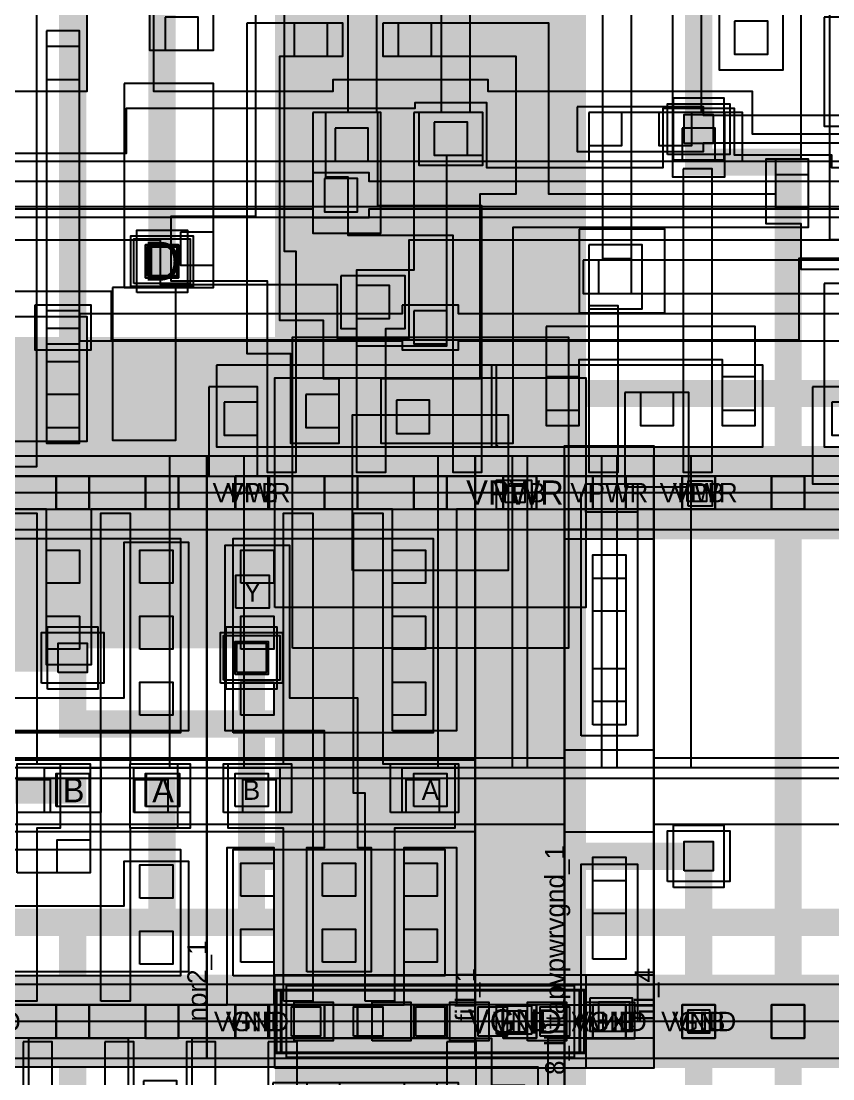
# Model space of a CAD drawing. Extents: x 0 to 50.5, y 0 to 99.5.
# Drawn here: x 39.98 to 44.16, y 13.3 to 18.75 of the extents above; entities that cross this region are included whole.
import ezdxf
from ezdxf.enums import TextEntityAlignment as Align

# ---------------------------------------------------------------- set-up
doc = ezdxf.new("R2010")
doc.units = 0
for name, color, linetype in [('L122D16', 13, 'CONTINUOUS'), ('L236D0', 12, 'CONTINUOUS'), ('L64D16', 14, 'CONTINUOUS'), ('L64D20', 26, 'CONTINUOUS'), ('L64D5', 19, 'CONTINUOUS'), ('L64D59', 18, 'CONTINUOUS'), ('L65D20', 22, 'CONTINUOUS'), ('L65D44', 31, 'CONTINUOUS'), ('L66D20', 16, 'CONTINUOUS'), ('L66D44', 21, 'CONTINUOUS'), ('L67D16', 29, 'CONTINUOUS'), ('L67D20', 8, 'CONTINUOUS'), ('L67D44', 9, 'CONTINUOUS'), ('L67D5', 17, 'CONTINUOUS'), ('L68D16', 15, 'CONTINUOUS'), ('L68D20', 6, 'CONTINUOUS'), ('L68D44', 7, 'CONTINUOUS'), ('L68D5', 20, 'CONTINUOUS'), ('L69D20', 4, 'CONTINUOUS'), ('L69D44', 5, 'CONTINUOUS'), ('L70D20', 2, 'CONTINUOUS'), ('L70D44', 3, 'CONTINUOUS'), ('L71D20', 1, 'CONTINUOUS'), ('L71D44', 11, 'CONTINUOUS'), ('L72D20', 10, 'CONTINUOUS'), ('L78D44', 24, 'CONTINUOUS'), ('L81D4', 28, 'CONTINUOUS'), ('L83D44', 30, 'CONTINUOUS'), ('L93D44', 25, 'CONTINUOUS'), ('L94D20', 27, 'CONTINUOUS'), ('L95D20', 23, 'CONTINUOUS')]:
    doc.layers.add(name, color=color, linetype=linetype)

# ---------------------------------------------------------------- blocks, each defined once
blk = doc.blocks.new('VIA_M1M2_PR')
at = {"layer": 'L68D20'}
blk.add_lwpolyline([(-0.16, -0.13), (-0.16, 0.13), (0.16, 0.13), (0.16, -0.13)], close=True, dxfattribs=at)
at = {"layer": 'L68D44'}
blk.add_lwpolyline([(-0.075, -0.075), (-0.075, 0.075), (0.075, 0.075), (0.075, -0.075)], close=True, dxfattribs=at)
at = {"layer": 'L69D20'}
blk.add_lwpolyline([(-0.13, -0.16), (-0.13, 0.16), (0.13, 0.16), (0.13, -0.16)], close=True, dxfattribs=at)
blk = doc.blocks.new('VIA_L1M1_PR_MR')
at = {"layer": 'L67D20'}
blk.add_lwpolyline([(-0.085, -0.085), (-0.085, 0.085), (0.085, 0.085), (0.085, -0.085)], close=True, dxfattribs=at)
at = {"layer": 'L67D44'}
blk.add_lwpolyline([(-0.085, -0.085), (-0.085, 0.085), (0.085, 0.085), (0.085, -0.085)], close=True, dxfattribs=at)
at = {"layer": 'L68D20'}
blk.add_lwpolyline([(-0.145, -0.115), (-0.145, 0.115), (0.145, 0.115), (0.145, -0.115)], close=True, dxfattribs=at)
blk = doc.blocks.new('VIA_via5_6_1600_1600_1_1_1600_1600')
at = {"layer": 'L71D20'}
blk.add_lwpolyline([(-0.8, -0.59), (-0.8, 0.59), (0.8, 0.59), (0.8, -0.59)], close=True, dxfattribs=at)
at = {"layer": 'L71D44'}
blk.add_lwpolyline([(-0.4, -0.4), (-0.4, 0.4), (0.4, 0.4), (0.4, -0.4)], close=True, dxfattribs=at)
at = {"layer": 'L72D20'}
blk.add_lwpolyline([(-0.71, -0.8), (-0.71, 0.8), (0.71, 0.8), (0.71, -0.8)], close=True, dxfattribs=at)
blk = doc.blocks.new('VIA_via3_4_1600_480_1_4_400_400')
at = {"layer": 'L69D20'}
blk.add_lwpolyline([(-0.74, -0.185), (-0.74, 0.185), (0.74, 0.185), (0.74, -0.185)], close=True, dxfattribs=at)
at = {"layer": 'L69D44'}
for points in [[(-0.7, -0.1), (-0.7, 0.1), (-0.5, 0.1), (-0.5, -0.1)], [(-0.3, -0.1), (-0.3, 0.1), (-0.1, 0.1), (-0.1, -0.1)], [(0.1, -0.1), (0.1, 0.1), (0.3, 0.1), (0.3, -0.1)], [(0.5, -0.1), (0.5, 0.1), (0.7, 0.1), (0.7, -0.1)]]:
    blk.add_lwpolyline(points, close=True, dxfattribs=at)
at = {"layer": 'L70D20'}
blk.add_lwpolyline([(-0.765, -0.165), (-0.765, 0.165), (0.765, 0.165), (0.765, -0.165)], close=True, dxfattribs=at)
blk = doc.blocks.new('VIA_via2_3_1600_480_1_5_320_320')
at = {"layer": 'L68D20'}
blk.add_lwpolyline([(-0.8, -0.24), (-0.8, 0.24), (0.8, 0.24), (0.8, -0.24)], close=True, dxfattribs=at)
at = {"layer": 'L68D44'}
for points in [[(-0.715, -0.075), (-0.715, 0.075), (-0.565, 0.075), (-0.565, -0.075)], [(-0.395, -0.075), (-0.395, 0.075), (-0.245, 0.075), (-0.245, -0.075)], [(-0.075, -0.075), (-0.075, 0.075), (0.075, 0.075), (0.075, -0.075)], [(0.245, -0.075), (0.245, 0.075), (0.395, 0.075), (0.395, -0.075)], [(0.565, -0.075), (0.565, 0.075), (0.715, 0.075), (0.715, -0.075)]]:
    blk.add_lwpolyline(points, close=True, dxfattribs=at)
at = {"layer": 'L69D20'}
blk.add_lwpolyline([(-0.77, -0.16), (-0.77, 0.16), (0.77, 0.16), (0.77, -0.16)], close=True, dxfattribs=at)
blk = doc.blocks.new('VIA_via4_5_1600_480_1_4_400_400')
at = {"layer": 'L70D20'}
blk.add_lwpolyline([(-0.79, -0.16), (-0.79, 0.16), (0.79, 0.16), (0.79, -0.16)], close=True, dxfattribs=at)
at = {"layer": 'L70D44'}
for points in [[(-0.7, -0.1), (-0.7, 0.1), (-0.5, 0.1), (-0.5, -0.1)], [(-0.3, -0.1), (-0.3, 0.1), (-0.1, 0.1), (-0.1, -0.1)], [(0.1, -0.1), (0.1, 0.1), (0.3, 0.1), (0.3, -0.1)], [(0.5, -0.1), (0.5, 0.1), (0.7, 0.1), (0.7, -0.1)]]:
    blk.add_lwpolyline(points, close=True, dxfattribs=at)
at = {"layer": 'L71D20'}
blk.add_lwpolyline([(-0.8, -0.165), (-0.8, 0.165), (0.8, 0.165), (0.8, -0.165)], close=True, dxfattribs=at)
blk = doc.blocks.new('sky130_fd_sc_hd__tapvpwrvgnd_1')
at = {"layer": 'L64D20'}
blk.add_lwpolyline([(-0.19, 1.305), (-0.19, 2.91), (0.65, 2.91), (0.65, 1.305)], close=True, dxfattribs=at)
at = {"layer": 'L65D44'}
for points in [[(0.145, 1.525), (0.145, 2.4), (0.315, 2.4), (0.315, 1.525)], [(0.145, 0.32), (0.145, 0.845), (0.315, 0.845), (0.315, 0.32)]]:
    blk.add_lwpolyline(points, close=True, dxfattribs=at)
at = {"layer": 'L66D44'}
for points in [[(0.145, 2.11), (0.145, 2.28), (0.315, 2.28), (0.315, 2.11)], [(0.145, 1.645), (0.145, 1.815), (0.315, 1.815), (0.315, 1.645)], [(0.145, 0.555), (0.145, 0.725), (0.315, 0.725), (0.315, 0.555)]]:
    blk.add_lwpolyline(points, close=True, dxfattribs=at)
at = {"layer": 'L67D20'}
for points in [[(0, 2.635), (0, 2.805), (0.46, 2.805), (0.46, 2.635)], [(0.085, 1.47), (0.085, 2.72), (0.375, 2.72), (0.375, 1.47)], [(0.085, 0), (0.085, 0.81), (0.375, 0.81), (0.375, 0)], [(0, -0.085), (0, 0.085), (0.46, 0.085), (0.46, -0.085)]]:
    blk.add_lwpolyline(points, close=True, dxfattribs=at)
at = {"layer": 'L67D44'}
for points in [[(0.145, 2.635), (0.145, 2.805), (0.315, 2.805), (0.315, 2.635)], [(0.145, -0.085), (0.145, 0.085), (0.315, 0.085), (0.315, -0.085)]]:
    blk.add_lwpolyline(points, close=True, dxfattribs=at)
at = {"layer": 'L68D16'}
for points in [[(0.11, 2.62), (0.11, 2.765), (0.375, 2.765), (0.375, 2.62)], [(0.105, -0.09), (0.105, 0.1), (0.36, 0.1), (0.36, -0.09)]]:
    blk.add_lwpolyline(points, close=True, dxfattribs=at)
at = {"layer": 'L68D20'}
for points in [[(0, 2.48), (0, 2.96), (0.46, 2.96), (0.46, 2.48)], [(0, -0.24), (0, 0.24), (0.46, 0.24), (0.46, -0.24)]]:
    blk.add_lwpolyline(points, close=True, dxfattribs=at)
at = {"layer": 'L78D44'}
blk.add_lwpolyline([(0, 1.25), (0, 2.72), (0.46, 2.72), (0.46, 1.25)], close=True, dxfattribs=at)
at = {"layer": 'L81D4'}
blk.add_lwpolyline([(0, 0), (0, 2.72), (0.46, 2.72), (0.46, 0)], close=True, dxfattribs=at)
at = {"layer": 'L93D44'}
for points in [[(0, 1.395), (0, 2.53), (0.46, 2.53), (0.46, 1.395)], [(0, -0.19), (0, 0.19), (0.46, 0.19), (0.46, -0.19)]]:
    blk.add_lwpolyline(points, close=True, dxfattribs=at)
at = {"layer": 'L94D20'}
for points in [[(0, 2.53), (0, 2.91), (0.46, 2.91), (0.46, 2.53)], [(0, 0.19), (0, 0.975), (0.46, 0.975), (0.46, 0.19)]]:
    blk.add_lwpolyline(points, close=True, dxfattribs=at)
at = {"layer": 'L68D5'}
for s, p in [('VPWR', (0.23, 2.72)), ('VGND', (0.23, 0))]:
    blk.add_text(s, height=0.1, dxfattribs=at).set_placement(p, align=Align.MIDDLE_CENTER)
at = {"layer": 'L83D44'}
blk.add_text('tapvpwrvgnd_1', height=0.1, rotation=90, dxfattribs=at).set_placement((0, 0))
blk = doc.blocks.new('sky130_fd_sc_hd__xor2_1')
at = {"layer": 'L122D16'}
blk.add_lwpolyline([(0.145, -0.085), (0.145, 0.085), (0.315, 0.085), (0.315, -0.085)], close=True, dxfattribs=at)
at = {"layer": 'L236D0'}
blk.add_lwpolyline([(0, 0), (0, 2.72), (3.22, 2.72), (3.22, 0)], close=True, dxfattribs=at)
at = {"layer": 'L64D16'}
blk.add_lwpolyline([(0.145, 2.635), (0.145, 2.805), (0.315, 2.805), (0.315, 2.635)], close=True, dxfattribs=at)
at = {"layer": 'L64D20'}
blk.add_lwpolyline([(-0.19, 1.305), (-0.19, 2.91), (3.41, 2.91), (3.41, 1.305)], close=True, dxfattribs=at)
at = {"layer": 'L65D20'}
for points in [[(0.175, 1.485), (0.175, 2.485), (2.105, 2.485), (2.105, 1.485)], [(2.375, 1.485), (2.375, 2.485), (3.085, 2.485), (3.085, 1.485)], [(0.175, 0.235), (0.175, 0.885), (3.085, 0.885), (3.085, 0.235)]]:
    blk.add_lwpolyline(points, close=True, dxfattribs=at)
at = {"layer": 'L66D20'}
for points in [[(0.435, 0.105), (0.435, 0.995), (0.375, 0.995), (0.375, 1.325), (0.435, 1.325), (0.435, 2.615), (0.585, 2.615), (0.585, 1.325), (0.645, 1.325), (0.645, 0.995), (0.585, 0.995), (0.585, 0.105)], [(0.855, 0.105), (0.855, 2.615), (1.005, 2.615), (1.005, 1.325), (1.275, 1.325), (1.275, 2.615), (1.425, 2.615), (1.425, 0.105), (1.275, 0.105), (1.275, 0.995), (1.005, 0.995), (1.005, 0.105)], [(1.695, 0.105), (1.695, 0.995), (1.635, 0.995), (1.635, 1.325), (1.695, 1.325), (1.695, 2.615), (1.845, 2.615), (1.845, 1.325), (1.905, 1.325), (1.905, 0.995), (1.845, 0.995), (1.845, 0.105)], [(2.615, 0.105), (2.615, 0.995), (2.115, 0.995), (2.115, 1.325), (2.635, 1.325), (2.635, 2.615), (2.785, 2.615), (2.785, 1.16), (2.765, 1.16), (2.765, 0.105)]]:
    blk.add_lwpolyline(points, close=True, dxfattribs=at)
at = {"layer": 'L66D44'}
for points in [[(0.215, 2.255), (0.215, 2.425), (0.385, 2.425), (0.385, 2.255)], [(1.055, 2.205), (1.055, 2.375), (1.225, 2.375), (1.225, 2.205)], [(1.475, 2.205), (1.475, 2.375), (1.645, 2.375), (1.645, 2.205)], [(1.895, 2.205), (1.895, 2.375), (2.065, 2.375), (2.065, 2.205)], [(2.415, 2.205), (2.415, 2.375), (2.585, 2.375), (2.585, 2.205)], [(2.835, 2.215), (2.835, 2.385), (3.005, 2.385), (3.005, 2.215)], [(0.215, 1.915), (0.215, 2.085), (0.385, 2.085), (0.385, 1.915)], [(1.055, 1.865), (1.055, 2.035), (1.225, 2.035), (1.225, 1.865)], [(1.475, 1.865), (1.475, 2.035), (1.645, 2.035), (1.645, 1.865)], [(2.415, 1.865), (2.415, 2.035), (2.585, 2.035), (2.585, 1.865)], [(2.835, 1.875), (2.835, 2.045), (3.005, 2.045), (3.005, 1.875)], [(2.835, 1.535), (2.835, 1.705), (3.005, 1.705), (3.005, 1.535)], [(0.425, 1.075), (0.425, 1.245), (0.595, 1.245), (0.595, 1.075)], [(1.01, 1.075), (1.01, 1.245), (1.18, 1.245), (1.18, 1.075)], [(1.685, 1.075), (1.685, 1.245), (1.855, 1.245), (1.855, 1.075)], [(2.165, 1.075), (2.165, 1.245), (2.335, 1.245), (2.335, 1.075)], [(2.845, 0.67), (2.845, 0.84), (3.015, 0.84), (3.015, 0.67)], [(0.635, 0.415), (0.635, 0.585), (0.805, 0.585), (0.805, 0.415)], [(2.845, 0.33), (2.845, 0.5), (3.015, 0.5), (3.015, 0.33)], [(0.215, 0.305), (0.215, 0.475), (0.385, 0.475), (0.385, 0.305)], [(1.055, 0.305), (1.055, 0.475), (1.225, 0.475), (1.225, 0.305)], [(1.895, 0.315), (1.895, 0.485), (2.065, 0.485), (2.065, 0.315)], [(2.395, 0.315), (2.395, 0.485), (2.565, 0.485), (2.565, 0.315)]]:
    blk.add_lwpolyline(points, close=True, dxfattribs=at)
at = {"layer": 'L67D16'}
for points in [[(0.605, 1.445), (0.605, 1.615), (0.775, 1.615), (0.775, 1.445)], [(2.905, 1.445), (2.905, 1.615), (3.075, 1.615), (3.075, 1.445)], [(1.065, 1.105), (1.065, 1.275), (1.235, 1.275), (1.235, 1.105)]]:
    blk.add_lwpolyline(points, close=True, dxfattribs=at)
at = {"layer": 'L67D20'}
for points in [[(1.055, 1.785), (1.055, 2.635), (0, 2.635), (0, 2.805), (3.22, 2.805), (3.22, 2.635), (2.065, 2.635), (2.065, 2.125), (1.895, 2.125), (1.895, 2.635), (1.225, 2.635), (1.225, 1.785)], [(0.635, 0.335), (0.635, 0.655), (0.085, 0.655), (0.085, 2.465), (0.465, 2.465), (0.465, 1.785), (0.255, 1.785), (0.255, 0.825), (2.105, 0.825), (2.105, 1.325), (2.335, 1.325), (2.335, 0.655), (0.805, 0.655), (0.805, 0.335)], [(1.395, 1.785), (1.395, 2.465), (1.725, 2.465), (1.725, 1.955), (2.235, 1.955), (2.235, 2.465), (2.635, 2.465), (2.635, 1.785)], [(1.72, 0.315), (1.72, 0.485), (2.505, 0.485), (2.505, 1.535), (2.815, 1.535), (2.815, 2.465), (3.135, 2.465), (3.135, 1.365), (2.675, 1.365), (2.675, 0.315)], [(0.425, 0.995), (0.425, 1.615), (1.73, 1.615), (1.73, 1.245), (1.935, 1.245), (1.935, 1.075), (1.56, 1.075), (1.56, 1.445), (0.67, 1.445), (0.67, 0.995)], [(0.84, 1.075), (0.84, 1.275), (1.39, 1.275), (1.39, 1.075)], [(0, -0.085), (0, 0.085), (0.135, 0.085), (0.135, 0.475), (0.465, 0.475), (0.465, 0.085), (0.975, 0.085), (0.975, 0.475), (1.305, 0.475), (1.305, 0.085), (2.845, 0.085), (2.845, 0.92), (3.135, 0.92), (3.135, 0.085), (3.22, 0.085), (3.22, -0.085)]]:
    blk.add_lwpolyline(points, close=True, dxfattribs=at)
at = {"layer": 'L67D44'}
for points in [[(0.145, 2.635), (0.145, 2.805), (0.315, 2.805), (0.315, 2.635)], [(0.605, 2.635), (0.605, 2.805), (0.775, 2.805), (0.775, 2.635)], [(1.065, 2.635), (1.065, 2.805), (1.235, 2.805), (1.235, 2.635)], [(1.525, 2.635), (1.525, 2.805), (1.695, 2.805), (1.695, 2.635)], [(1.985, 2.635), (1.985, 2.805), (2.155, 2.805), (2.155, 2.635)], [(2.445, 2.635), (2.445, 2.805), (2.615, 2.805), (2.615, 2.635)], [(2.905, 2.635), (2.905, 2.805), (3.075, 2.805), (3.075, 2.635)], [(0.145, -0.085), (0.145, 0.085), (0.315, 0.085), (0.315, -0.085)], [(0.605, -0.085), (0.605, 0.085), (0.775, 0.085), (0.775, -0.085)], [(1.065, -0.085), (1.065, 0.085), (1.235, 0.085), (1.235, -0.085)], [(1.525, -0.085), (1.525, 0.085), (1.695, 0.085), (1.695, -0.085)], [(1.985, -0.085), (1.985, 0.085), (2.155, 0.085), (2.155, -0.085)], [(2.445, -0.085), (2.445, 0.085), (2.615, 0.085), (2.615, -0.085)], [(2.905, -0.085), (2.905, 0.085), (3.075, 0.085), (3.075, -0.085)]]:
    blk.add_lwpolyline(points, close=True, dxfattribs=at)
at = {"layer": 'L68D16'}
for points in [[(0.145, 2.635), (0.145, 2.805), (0.315, 2.805), (0.315, 2.635)], [(0.145, -0.085), (0.145, 0.085), (0.315, 0.085), (0.315, -0.085)]]:
    blk.add_lwpolyline(points, close=True, dxfattribs=at)
at = {"layer": 'L68D20', "const_width": 0.48}
for points in [[(0, 2.72), (3.22, 2.72)], [(0, 0), (3.22, 0)]]:
    blk.add_lwpolyline(points, dxfattribs=at)
at = {"layer": 'L78D44'}
blk.add_lwpolyline([(0, 1.25), (0, 2.72), (3.22, 2.72), (3.22, 1.25)], close=True, dxfattribs=at)
at = {"layer": 'L81D4'}
blk.add_lwpolyline([(0, 0), (0, 2.72), (3.22, 2.72), (3.22, 0)], close=True, dxfattribs=at)
at = {"layer": 'L93D44'}
blk.add_lwpolyline([(0, -0.19), (0, 1.015), (3.22, 1.015), (3.22, -0.19)], close=True, dxfattribs=at)
at = {"layer": 'L94D20'}
blk.add_lwpolyline([(0, 1.355), (0, 2.91), (3.22, 2.91), (3.22, 1.355)], close=True, dxfattribs=at)
at = {"layer": 'L95D20'}
blk.add_lwpolyline([(0, 0.975), (0, 1.345), (3.22, 1.345), (3.22, 0.975)], close=True, dxfattribs=at)
at = {"layer": 'L64D5'}
blk.add_text('VPB', height=0.1, dxfattribs=at).set_placement((0.23, 2.72), align=Align.MIDDLE_CENTER)
at = {"layer": 'L64D59'}
blk.add_text('VNB', height=0.1, dxfattribs=at).set_placement((0.23, 0), align=Align.MIDDLE_CENTER)
at = {"layer": 'L67D5'}
for s, p in [('B', (0.69, 1.53)), ('X', (2.99, 1.53)), ('A', (1.15, 1.19))]:
    blk.add_text(s, height=0.1, dxfattribs=at).set_placement(p, align=Align.MIDDLE_CENTER)
at = {"layer": 'L68D5'}
for s, p in [('VPWR', (0.23, 2.72)), ('VGND', (0.23, 0))]:
    blk.add_text(s, height=0.1, dxfattribs=at).set_placement(p, align=Align.MIDDLE_CENTER)
at = {"layer": 'L83D44'}
blk.add_text('xor2_1', height=0.1, rotation=90, dxfattribs=at).set_placement((0, 0))
blk = doc.blocks.new('sky130_fd_sc_hd__dfrtp_2')
at = {"layer": 'L236D0'}
blk.add_lwpolyline([(0, 0), (0, 2.72), (9.66, 2.72), (9.66, 0)], close=True, dxfattribs=at)
at = {"layer": 'L64D20'}
blk.add_lwpolyline([(-0.19, 1.305), (-0.19, 2.91), (9.85, 2.91), (9.85, 1.305)], close=True, dxfattribs=at)
at = {"layer": 'L65D20'}
for points in [[(0.135, 1.815), (0.135, 2.455), (1.225, 2.455), (1.225, 1.815)], [(1.89, 2.065), (1.89, 2.485), (3.335, 2.485), (3.335, 2.48), (3.33, 2.48), (3.33, 2.065)], [(3.305, 2.065), (3.305, 2.485), (4.7, 2.485), (4.7, 2.065)], [(5.015, 1.645), (5.015, 2.485), (8, 2.485), (8, 2.065), (5.695, 2.065), (5.695, 1.645)], [(1.565, 0.235), (1.565, 0.655), (2.49, 0.655), (2.49, 0.595), (3.285, 0.595), (3.285, 0.655), (4.645, 0.655), (4.645, 0.875), (5.315, 0.875), (5.315, 0.595), (6.165, 0.595), (6.165, 0.655), (8.025, 0.655), (8.025, 0.235)], [(0.135, 0.235), (0.135, 0.655), (1.225, 0.655), (1.225, 0.235)]]:
    blk.add_lwpolyline(points, close=True, dxfattribs=at)
at = {"layer": 'L66D20'}
for points in [[(2.09, 0.105), (2.09, 1.3), (1.655, 1.3), (1.655, 1.63), (2.15, 1.63), (2.15, 2.615), (2.3, 2.615), (2.3, 1.48), (2.24, 1.48), (2.24, 0.105)], [(2.565, 0.105), (2.565, 0.765), (2.45, 0.765), (2.45, 1.095), (2.565, 1.095), (2.565, 1.395), (3.105, 1.395), (3.105, 2.615), (3.255, 2.615), (3.255, 1.245), (2.72, 1.245), (2.72, 0.765), (2.715, 0.765), (2.715, 0.105)], [(2.53, 1.605), (2.53, 1.875), (2.61, 1.875), (2.61, 2.615), (2.76, 2.615), (2.76, 1.875), (2.86, 1.875), (2.86, 1.605)], [(3.805, 1.76), (3.805, 2.615), (3.955, 2.615), (3.955, 1.76)], [(4.29, 1.055), (4.29, 2.615), (4.44, 2.615), (4.44, 1.055)], [(4.895, 0.105), (4.895, 1.005), (4.715, 1.005), (4.715, 1.335), (4.895, 1.335), (4.895, 1.57), (5.275, 1.57), (5.275, 2.615), (5.425, 2.615), (5.425, 1.42), (5.045, 1.42), (5.045, 0.105)], [(0.815, 0.105), (0.815, 1.1), (0.59, 1.1), (0.59, 1.37), (0.815, 1.37), (0.815, 2.585), (0.965, 2.585), (0.965, 0.105)], [(3.805, 1.445), (3.805, 1.775), (4.08, 1.775), (4.08, 1.445)], [(3.875, 0.105), (3.875, 1.515), (4.025, 1.515), (4.025, 0.105)], [(4.235, 0.105), (4.235, 1.095), (4.505, 1.095), (4.505, 0.765), (4.385, 0.765), (4.385, 0.105)], [(3.045, 0.105), (3.045, 0.765), (2.93, 0.765), (2.93, 1.035), (3.26, 1.035), (3.26, 0.765), (3.195, 0.765), (3.195, 0.105)]]:
    blk.add_lwpolyline(points, close=True, dxfattribs=at)
at = {"layer": 'L66D44'}
for points in [[(1.93, 2.255), (1.93, 2.425), (2.1, 2.425), (2.1, 2.255)], [(2.815, 2.245), (2.815, 2.415), (2.985, 2.415), (2.985, 2.245)], [(5.055, 2.255), (5.055, 2.425), (5.225, 2.425), (5.225, 2.255)], [(1.015, 2.215), (1.015, 2.385), (1.185, 2.385), (1.185, 2.215)], [(2.35, 2.215), (2.35, 2.385), (2.52, 2.385), (2.52, 2.215)], [(4.07, 2.205), (4.07, 2.375), (4.24, 2.375), (4.24, 2.205)], [(3.585, 2.125), (3.585, 2.295), (3.755, 2.295), (3.755, 2.125)], [(4.49, 2.125), (4.49, 2.295), (4.66, 2.295), (4.66, 2.125)], [(1.015, 1.875), (1.015, 2.045), (1.185, 2.045), (1.185, 1.875)], [(2.61, 1.655), (2.61, 1.825), (2.78, 1.825), (2.78, 1.655)], [(3.855, 1.525), (3.855, 1.695), (4.025, 1.695), (4.025, 1.525)], [(1.705, 1.38), (1.705, 1.55), (1.875, 1.55), (1.875, 1.38)], [(4.765, 1.085), (4.765, 1.255), (4.935, 1.255), (4.935, 1.085)], [(2.5, 0.845), (2.5, 1.015), (2.67, 1.015), (2.67, 0.845)], [(3.01, 0.815), (3.01, 0.985), (3.18, 0.985), (3.18, 0.815)], [(4.285, 0.845), (4.285, 1.015), (4.455, 1.015), (4.455, 0.845)], [(1.015, 0.425), (1.015, 0.595), (1.185, 0.595), (1.185, 0.425)], [(1.625, 0.275), (1.625, 0.445), (1.795, 0.445), (1.795, 0.275)], [(2.29, 0.305), (2.29, 0.475), (2.46, 0.475), (2.46, 0.305)], [(2.825, 0.305), (2.825, 0.475), (2.995, 0.475), (2.995, 0.305)], [(4.555, 0.295), (4.555, 0.465), (4.725, 0.465), (4.725, 0.295)]]:
    blk.add_lwpolyline(points, close=True, dxfattribs=at)
at = {"layer": 'L67D16'}
blk.add_lwpolyline([(1.525, 1.445), (1.525, 1.615), (1.695, 1.615), (1.695, 1.445)], close=True, dxfattribs=at)
at = {"layer": 'L67D20'}
for points in [[(1.85, 2.175), (1.85, 2.635), (0, 2.635), (0, 2.805), (9.2, 2.805), (9.2, 2.635), (2.1, 2.635), (2.1, 2.175)], [(3.99, 2.205), (3.99, 2.69), (4.32, 2.69), (4.32, 2.205)], [(4.955, 2.175), (4.955, 2.675), (5.325, 2.675), (5.325, 2.175)], [(1.015, 0.345), (1.015, 2.465), (1.185, 2.465), (1.185, 0.345)], [(1.355, 1.665), (1.355, 2.45), (1.68, 2.45), (1.68, 1.665)], [(2.045, 0.305), (2.045, 2.005), (2.27, 2.005), (2.27, 2.465), (2.52, 2.465), (2.52, 2.135), (2.44, 2.135), (2.44, 1.835), (2.215, 1.835), (2.215, 0.475), (2.54, 0.475), (2.54, 0.305)], [(2.745, 0.305), (2.745, 0.475), (3.43, 0.475), (3.43, 1.185), (3.245, 1.185), (3.245, 2.135), (2.735, 2.135), (2.735, 2.465), (3.415, 2.465), (3.415, 1.355), (4.935, 1.355), (4.935, 1.005), (4.765, 1.005), (4.765, 1.185), (3.6, 1.185), (3.6, 0.305)], [(5.015, 0.275), (5.015, 0.835), (5.105, 0.835), (5.105, 2.005), (5.495, 2.005), (5.495, 2.465), (5.665, 2.465), (5.665, 1.835), (5.275, 1.835), (5.275, 0.445), (5.365, 0.445), (5.365, 0.275)], [(3.585, 1.865), (3.585, 2.375), (3.755, 2.375), (3.755, 2.035), (4.49, 2.035), (4.49, 2.375), (4.66, 2.375), (4.66, 1.865)], [(2.905, 0.765), (2.905, 1.575), (2.61, 1.575), (2.61, 1.965), (3.075, 1.965), (3.075, 0.985), (3.26, 0.985), (3.26, 0.765)], [(3.775, 1.525), (3.775, 1.695), (5.13, 1.695), (5.13, 1.525)], [(1.415, 0.615), (1.415, 1.665), (1.875, 1.665), (1.875, 0.615)], [(2.385, 0.765), (2.385, 1.385), (2.735, 1.385), (2.735, 0.765)], [(3.805, 0.765), (3.805, 1.015), (4.595, 1.015), (4.595, 0.765)], [(4.475, 0.055), (4.475, 0.545), (4.805, 0.545), (4.805, 0.055)], [(1.545, -0.03), (1.545, 0.445), (1.875, 0.445), (1.875, -0.03)]]:
    blk.add_lwpolyline(points, close=True, dxfattribs=at)
at = {"layer": 'L67D44'}
for points in [[(1.065, 2.635), (1.065, 2.805), (1.235, 2.805), (1.235, 2.635)], [(1.525, 2.635), (1.525, 2.805), (1.695, 2.805), (1.695, 2.635)], [(1.985, 2.635), (1.985, 2.805), (2.155, 2.805), (2.155, 2.635)], [(2.445, 2.635), (2.445, 2.805), (2.615, 2.805), (2.615, 2.635)], [(2.905, 2.635), (2.905, 2.805), (3.075, 2.805), (3.075, 2.635)], [(3.365, 2.635), (3.365, 2.805), (3.535, 2.805), (3.535, 2.635)], [(3.825, 2.635), (3.825, 2.805), (3.995, 2.805), (3.995, 2.635)], [(4.285, 2.635), (4.285, 2.805), (4.455, 2.805), (4.455, 2.635)], [(4.745, 2.635), (4.745, 2.805), (4.915, 2.805), (4.915, 2.635)], [(1.015, 1.785), (1.015, 1.955), (1.185, 1.955), (1.185, 1.785)], [(2.905, 1.785), (2.905, 1.955), (3.075, 1.955), (3.075, 1.785)], [(2.445, 1.105), (2.445, 1.275), (2.615, 1.275), (2.615, 1.105)], [(3.805, 0.765), (3.805, 0.935), (3.975, 0.935), (3.975, 0.765)], [(4.165, 0.765), (4.165, 0.935), (4.335, 0.935), (4.335, 0.765)]]:
    blk.add_lwpolyline(points, close=True, dxfattribs=at)
at = {"layer": 'L68D20', "const_width": 0.48}
blk.add_lwpolyline([(0, 2.72), (9.2, 2.72)], dxfattribs=at)
at = {"layer": 'L68D20'}
for points in [[(0.955, 1.755), (0.955, 1.985), (1.245, 1.985), (1.245, 1.755)], [(2.845, 1.755), (2.845, 1.8), (1.185, 1.8), (1.185, 1.94), (2.845, 1.94), (2.845, 1.985), (3.135, 1.985), (3.135, 1.94), (6.075, 1.94), (6.075, 1.8), (3.135, 1.8), (3.135, 1.755)], [(2.385, 1.075), (2.385, 1.12), (0.82, 1.12), (0.82, 1.26), (2.385, 1.26), (2.385, 1.305), (2.675, 1.305), (2.675, 1.26), (6.045, 1.26), (6.045, 1.12), (2.675, 1.12), (2.675, 1.075)], [(3.745, 0.735), (3.745, 0.965), (4.395, 0.965), (4.395, 0.92), (7.335, 0.92), (7.335, 0.965), (7.635, 0.965), (7.635, 0.735), (7.345, 0.735), (7.345, 0.78), (4.395, 0.78), (4.395, 0.735)]]:
    blk.add_lwpolyline(points, close=True, dxfattribs=at)
at = {"layer": 'L78D44'}
blk.add_lwpolyline([(0, 1.25), (0, 2.72), (9.2, 2.72), (9.2, 1.25)], close=True, dxfattribs=at)
at = {"layer": 'L81D4'}
blk.add_lwpolyline([(0, 0), (0, 2.72), (9.66, 2.72), (9.66, 0)], close=True, dxfattribs=at)
at = {"layer": 'L93D44'}
blk.add_lwpolyline([(0, -0.19), (0, 1.015), (9.66, 1.015), (9.66, -0.19)], close=True, dxfattribs=at)
at = {"layer": 'L94D20'}
blk.add_lwpolyline([(8.155, 1.355), (8.155, 1.935), (5.825, 1.935), (5.825, 1.515), (4.885, 1.515), (4.885, 1.935), (1.35, 1.935), (1.35, 1.685), (0, 1.685), (0, 2.91), (9.66, 2.91), (9.66, 1.355)], close=True, dxfattribs=at)
at = {"layer": 'L95D20'}
for points in [[(5.405, 1.05), (5.055, 1.05), (5.055, 0.985), (4.555, 0.985), (4.555, 0.745), (4.185, 0.745), (4.185, 1.05), (3.28, 1.05), (3.28, 0.715), (2.91, 0.715), (2.91, 0.745), (1.425, 0.745), (1.425, 0.975), (0, 0.975)], [(0.565, 1.42), (1.6, 1.42), (1.6, 1.65), (2.51, 1.65), (2.51, 1.925), (2.88, 1.925), (2.88, 1.42), (6.08, 1.42)]]:
    blk.add_lwpolyline(points, dxfattribs=at)
blk.add_lwpolyline([(3.755, 1.365), (3.755, 1.795), (4.195, 1.795), (4.195, 1.365)], close=True, dxfattribs=at)
at = {"layer": 'L67D5'}
blk.add_text('D', height=0.2, dxfattribs=at).set_placement((1.61, 1.53), align=Align.MIDDLE_CENTER)
blk = doc.blocks.new('sky130_fd_sc_hd__fill_8')
at = {"layer": 'L122D16'}
blk.add_lwpolyline([(0.13, -0.12), (0.13, 0.05), (0.35, 0.05), (0.35, -0.12)], close=True, dxfattribs=at)
at = {"layer": 'L64D16'}
blk.add_lwpolyline([(0.1, 2.61), (0.1, 2.765), (0.385, 2.765), (0.385, 2.61)], close=True, dxfattribs=at)
at = {"layer": 'L64D20'}
blk.add_lwpolyline([(-0.19, 1.305), (-0.19, 2.91), (3.87, 2.91), (3.87, 1.305)], close=True, dxfattribs=at)
at = {"layer": 'L67D20', "const_width": 0.17}
for points in [[(0, 2.72), (3.68, 2.72)], [(0, 0), (3.68, 0)]]:
    blk.add_lwpolyline(points, dxfattribs=at)
at = {"layer": 'L67D44'}
for points in [[(0.145, 2.635), (0.145, 2.805), (0.315, 2.805), (0.315, 2.635)], [(0.605, 2.635), (0.605, 2.805), (0.775, 2.805), (0.775, 2.635)], [(1.065, 2.635), (1.065, 2.805), (1.235, 2.805), (1.235, 2.635)], [(1.525, 2.635), (1.525, 2.805), (1.695, 2.805), (1.695, 2.635)], [(1.985, 2.635), (1.985, 2.805), (2.155, 2.805), (2.155, 2.635)], [(2.445, 2.635), (2.445, 2.805), (2.615, 2.805), (2.615, 2.635)], [(2.905, 2.635), (2.905, 2.805), (3.075, 2.805), (3.075, 2.635)], [(3.365, 2.635), (3.365, 2.805), (3.535, 2.805), (3.535, 2.635)], [(0.145, -0.085), (0.145, 0.085), (0.315, 0.085), (0.315, -0.085)], [(0.605, -0.085), (0.605, 0.085), (0.775, 0.085), (0.775, -0.085)], [(1.065, -0.085), (1.065, 0.085), (1.235, 0.085), (1.235, -0.085)], [(1.525, -0.085), (1.525, 0.085), (1.695, 0.085), (1.695, -0.085)], [(1.985, -0.085), (1.985, 0.085), (2.155, 0.085), (2.155, -0.085)], [(2.445, -0.085), (2.445, 0.085), (2.615, 0.085), (2.615, -0.085)], [(2.905, -0.085), (2.905, 0.085), (3.075, 0.085), (3.075, -0.085)], [(3.365, -0.085), (3.365, 0.085), (3.535, 0.085), (3.535, -0.085)]]:
    blk.add_lwpolyline(points, close=True, dxfattribs=at)
at = {"layer": 'L68D16'}
for points in [[(0.145, 2.615), (0.145, 2.775), (0.335, 2.775), (0.335, 2.615)], [(0.175, -0.1), (0.175, 0.05), (0.335, 0.05), (0.335, -0.1)]]:
    blk.add_lwpolyline(points, close=True, dxfattribs=at)
at = {"layer": 'L68D20', "const_width": 0.48}
for points in [[(0, 2.72), (3.68, 2.72)], [(0, 0), (3.68, 0)]]:
    blk.add_lwpolyline(points, dxfattribs=at)
at = {"layer": 'L78D44'}
blk.add_lwpolyline([(0, 1.25), (0, 2.72), (3.68, 2.72), (3.68, 1.25)], close=True, dxfattribs=at)
at = {"layer": 'L81D4'}
blk.add_lwpolyline([(0, 0), (0, 2.72), (3.68, 2.72), (3.68, 0)], close=True, dxfattribs=at)
at = {"layer": 'L93D44'}
blk.add_lwpolyline([(0, -0.19), (0, 1.015), (3.68, 1.015), (3.68, -0.19)], close=True, dxfattribs=at)
at = {"layer": 'L94D20'}
blk.add_lwpolyline([(0, 1.355), (0, 2.91), (3.68, 2.91), (3.68, 1.355)], close=True, dxfattribs=at)
at = {"layer": 'L64D5'}
blk.add_text('VPB', height=0.1, dxfattribs=at).set_placement((0.23, 2.72), align=Align.MIDDLE_CENTER)
at = {"layer": 'L64D59'}
blk.add_text('VNB', height=0.1, dxfattribs=at).set_placement((0.23, 0), align=Align.MIDDLE_CENTER)
at = {"layer": 'L68D5'}
for s, p in [('VPWR', (0.23, 2.72)), ('VGND', (0.23, 0))]:
    blk.add_text(s, height=0.1, dxfattribs=at).set_placement(p, align=Align.MIDDLE_CENTER)
at = {"layer": 'L83D44'}
blk.add_text('fill_8', height=0.1, rotation=90, dxfattribs=at).set_placement((0, 0))
blk = doc.blocks.new('sky130_fd_sc_hd__nand3_1')
at = {"layer": 'L122D16'}
blk.add_lwpolyline([(0.15, -0.085), (0.15, 0.085), (0.32, 0.085), (0.32, -0.085)], close=True, dxfattribs=at)
at = {"layer": 'L236D0'}
blk.add_lwpolyline([(0, 0), (0, 2.72), (1.84, 2.72), (1.84, 0)], close=True, dxfattribs=at)
at = {"layer": 'L64D16'}
blk.add_lwpolyline([(0.15, 2.635), (0.15, 2.805), (0.32, 2.805), (0.32, 2.635)], close=True, dxfattribs=at)
at = {"layer": 'L64D20'}
blk.add_lwpolyline([(-0.19, 1.305), (-0.19, 2.91), (2.03, 2.91), (2.03, 1.305)], close=True, dxfattribs=at)
at = {"layer": 'L65D20'}
for points in [[(0.135, 1.485), (0.135, 2.485), (1.705, 2.485), (1.705, 1.485)], [(0.135, 0.235), (0.135, 0.885), (1.705, 0.885), (1.705, 0.235)]]:
    blk.add_lwpolyline(points, close=True, dxfattribs=at)
at = {"layer": 'L66D20'}
for points in [[(0.395, 0.105), (0.395, 0.995), (0.11, 0.995), (0.11, 1.325), (0.395, 1.325), (0.395, 2.615), (0.545, 2.615), (0.545, 0.105)], [(0.815, 0.105), (0.815, 2.615), (0.965, 2.615), (0.965, 1.325), (1.085, 1.325), (1.085, 0.995), (0.965, 0.995), (0.965, 0.105)], [(1.295, 0.105), (1.295, 2.615), (1.445, 2.615), (1.445, 1.325), (1.69, 1.325), (1.69, 0.995), (1.445, 0.995), (1.445, 0.105)]]:
    blk.add_lwpolyline(points, close=True, dxfattribs=at)
at = {"layer": 'L66D44'}
for points in [[(0.175, 2.255), (0.175, 2.425), (0.345, 2.425), (0.345, 2.255)], [(0.595, 2.255), (0.595, 2.425), (0.765, 2.425), (0.765, 2.255)], [(1.015, 2.255), (1.015, 2.425), (1.185, 2.425), (1.185, 2.255)], [(1.495, 2.255), (1.495, 2.425), (1.665, 2.425), (1.665, 2.255)], [(0.175, 1.915), (0.175, 2.085), (0.345, 2.085), (0.345, 1.915)], [(0.595, 1.915), (0.595, 2.085), (0.765, 2.085), (0.765, 1.915)], [(1.015, 1.915), (1.015, 2.085), (1.185, 2.085), (1.185, 1.915)], [(1.495, 1.915), (1.495, 2.085), (1.665, 2.085), (1.665, 1.915)], [(0.175, 1.575), (0.175, 1.745), (0.345, 1.745), (0.345, 1.575)], [(0.595, 1.575), (0.595, 1.745), (0.765, 1.745), (0.765, 1.575)], [(1.495, 1.575), (1.495, 1.745), (1.665, 1.745), (1.665, 1.575)], [(0.16, 1.075), (0.16, 1.245), (0.33, 1.245), (0.33, 1.075)], [(0.865, 1.075), (0.865, 1.245), (1.035, 1.245), (1.035, 1.075)], [(1.47, 1.075), (1.47, 1.245), (1.64, 1.245), (1.64, 1.075)], [(1.495, 0.635), (1.495, 0.805), (1.665, 0.805), (1.665, 0.635)], [(0.175, 0.325), (0.175, 0.495), (0.345, 0.495), (0.345, 0.325)], [(1.495, 0.295), (1.495, 0.465), (1.665, 0.465), (1.665, 0.295)]]:
    blk.add_lwpolyline(points, close=True, dxfattribs=at)
at = {"layer": 'L67D16'}
for points in [[(0.15, 1.105), (0.15, 1.275), (0.32, 1.275), (0.32, 1.105)], [(1.07, 1.105), (1.07, 1.275), (1.24, 1.275), (1.24, 1.105)], [(1.53, 1.105), (1.53, 1.275), (1.7, 1.275), (1.7, 1.105)], [(0.15, 0.765), (0.15, 0.935), (0.32, 0.935), (0.32, 0.765)], [(1.07, 0.765), (1.07, 0.935), (1.24, 0.935), (1.24, 0.765)], [(0.61, 0.425), (0.61, 0.595), (0.78, 0.595), (0.78, 0.425)]]:
    blk.add_lwpolyline(points, close=True, dxfattribs=at)
at = {"layer": 'L67D20'}
for points in [[(0.09, 1.495), (0.09, 2.635), (0, 2.635), (0, 2.805), (1.84, 2.805), (1.84, 2.635), (1.245, 2.635), (1.245, 1.835), (1.015, 1.835), (1.015, 2.635), (0.345, 2.635), (0.345, 1.495)], [(0.515, 0.255), (0.515, 2.465), (0.845, 2.465), (0.845, 1.665), (1.415, 1.665), (1.415, 2.465), (1.745, 2.465), (1.745, 1.495), (0.695, 1.495), (0.695, 0.595), (1.415, 0.595), (1.415, 0.825), (1.745, 0.825), (1.745, 0.255)], [(0.11, 0.745), (0.11, 1.325), (0.33, 1.325), (0.33, 0.745)], [(0.865, 0.765), (0.865, 1.325), (1.24, 1.325), (1.24, 0.765)], [(1.445, 0.995), (1.445, 1.325), (1.755, 1.325), (1.755, 0.995)], [(0, -0.085), (0, 0.085), (0.09, 0.085), (0.09, 0.575), (0.345, 0.575), (0.345, 0.085), (1.84, 0.085), (1.84, -0.085)]]:
    blk.add_lwpolyline(points, close=True, dxfattribs=at)
at = {"layer": 'L67D44'}
for points in [[(0.145, 2.635), (0.145, 2.805), (0.315, 2.805), (0.315, 2.635)], [(0.605, 2.635), (0.605, 2.805), (0.775, 2.805), (0.775, 2.635)], [(1.065, 2.635), (1.065, 2.805), (1.235, 2.805), (1.235, 2.635)], [(1.525, 2.635), (1.525, 2.805), (1.695, 2.805), (1.695, 2.635)], [(0.145, -0.085), (0.145, 0.085), (0.315, 0.085), (0.315, -0.085)], [(0.605, -0.085), (0.605, 0.085), (0.775, 0.085), (0.775, -0.085)], [(1.065, -0.085), (1.065, 0.085), (1.235, 0.085), (1.235, -0.085)], [(1.525, -0.085), (1.525, 0.085), (1.695, 0.085), (1.695, -0.085)]]:
    blk.add_lwpolyline(points, close=True, dxfattribs=at)
at = {"layer": 'L68D16'}
for points in [[(0.15, 2.635), (0.15, 2.805), (0.32, 2.805), (0.32, 2.635)], [(0.15, -0.085), (0.15, 0.085), (0.32, 0.085), (0.32, -0.085)]]:
    blk.add_lwpolyline(points, close=True, dxfattribs=at)
at = {"layer": 'L68D20', "const_width": 0.48}
for points in [[(0, 2.72), (1.84, 2.72)], [(0, 0), (1.84, 0)]]:
    blk.add_lwpolyline(points, dxfattribs=at)
at = {"layer": 'L78D44'}
blk.add_lwpolyline([(0, 1.25), (0, 2.72), (1.84, 2.72), (1.84, 1.25)], close=True, dxfattribs=at)
at = {"layer": 'L81D4'}
blk.add_lwpolyline([(0, 0), (0, 2.72), (1.84, 2.72), (1.84, 0)], close=True, dxfattribs=at)
at = {"layer": 'L93D44'}
blk.add_lwpolyline([(0, -0.19), (0, 1.015), (1.84, 1.015), (1.84, -0.19)], close=True, dxfattribs=at)
at = {"layer": 'L94D20'}
blk.add_lwpolyline([(0, 1.355), (0, 2.91), (1.84, 2.91), (1.84, 1.355)], close=True, dxfattribs=at)
at = {"layer": 'L95D20'}
blk.add_lwpolyline([(0, 0.975), (0, 1.345), (1.84, 1.345), (1.84, 0.975)], close=True, dxfattribs=at)
at = {"layer": 'L64D5'}
blk.add_text('VPB', height=0.1, dxfattribs=at).set_placement((0.235, 2.72), align=Align.MIDDLE_CENTER)
at = {"layer": 'L64D59'}
blk.add_text('VNB', height=0.1, dxfattribs=at).set_placement((0.235, 0), align=Align.MIDDLE_CENTER)
at = {"layer": 'L67D5'}
for s, p in [('C', (0.235, 1.19)), ('B', (1.155, 1.19)), ('A', (1.615, 1.19)), ('Y', (0.695, 0.51))]:
    blk.add_text(s, height=0.125, dxfattribs=at).set_placement(p, align=Align.MIDDLE_CENTER)
at = {"layer": 'L68D5'}
for s, p in [('VPWR', (0.235, 2.72)), ('VGND', (0.235, 0))]:
    blk.add_text(s, height=0.1, dxfattribs=at).set_placement(p, align=Align.MIDDLE_CENTER)
at = {"layer": 'L83D44'}
blk.add_text('nand3_1', height=0.1, rotation=90, dxfattribs=at).set_placement((0, 0))
blk = doc.blocks.new('sky130_fd_sc_hd__nor2_1')
at = {"layer": 'L122D16'}
blk.add_lwpolyline([(0.15, -0.085), (0.15, 0.085), (0.32, 0.085), (0.32, -0.085)], close=True, dxfattribs=at)
at = {"layer": 'L236D0'}
blk.add_lwpolyline([(0, 0), (0, 2.72), (1.38, 2.72), (1.38, 0)], close=True, dxfattribs=at)
at = {"layer": 'L64D16'}
blk.add_lwpolyline([(0.15, 2.635), (0.15, 2.805), (0.32, 2.805), (0.32, 2.635)], close=True, dxfattribs=at)
at = {"layer": 'L64D20'}
blk.add_lwpolyline([(-0.19, 1.305), (-0.19, 2.91), (1.57, 2.91), (1.57, 1.305)], close=True, dxfattribs=at)
at = {"layer": 'L65D20'}
for points in [[(0.135, 1.485), (0.135, 2.485), (1.165, 2.485), (1.165, 1.485)], [(0.135, 0.235), (0.135, 0.885), (1.225, 0.885), (1.225, 0.235)]]:
    blk.add_lwpolyline(points, close=True, dxfattribs=at)
at = {"layer": 'L66D20'}
for points in [[(0.395, 0.105), (0.395, 0.995), (0.11, 0.995), (0.11, 1.325), (0.395, 1.325), (0.395, 2.615), (0.545, 2.615), (0.545, 0.105)], [(0.815, 0.105), (0.815, 1.175), (0.755, 1.175), (0.755, 2.615), (0.905, 2.615), (0.905, 1.325), (1.275, 1.325), (1.275, 0.995), (0.965, 0.995), (0.965, 0.105)]]:
    blk.add_lwpolyline(points, close=True, dxfattribs=at)
at = {"layer": 'L66D44'}
for points in [[(0.175, 2.255), (0.175, 2.425), (0.345, 2.425), (0.345, 2.255)], [(0.955, 2.255), (0.955, 2.425), (1.125, 2.425), (1.125, 2.255)], [(0.175, 1.915), (0.175, 2.085), (0.345, 2.085), (0.345, 1.915)], [(0.955, 1.915), (0.955, 2.085), (1.125, 2.085), (1.125, 1.915)], [(0.175, 1.575), (0.175, 1.745), (0.345, 1.745), (0.345, 1.575)], [(0.955, 1.575), (0.955, 1.745), (1.125, 1.745), (1.125, 1.575)], [(0.185, 1.075), (0.185, 1.245), (0.355, 1.245), (0.355, 1.075)], [(1.025, 1.075), (1.025, 1.245), (1.195, 1.245), (1.195, 1.075)], [(0.175, 0.645), (0.175, 0.815), (0.345, 0.815), (0.345, 0.645)], [(0.595, 0.645), (0.595, 0.815), (0.765, 0.815), (0.765, 0.645)], [(1.015, 0.645), (1.015, 0.815), (1.185, 0.815), (1.185, 0.645)], [(0.175, 0.305), (0.175, 0.475), (0.345, 0.475), (0.345, 0.305)], [(0.595, 0.305), (0.595, 0.475), (0.765, 0.475), (0.765, 0.305)], [(1.015, 0.305), (1.015, 0.475), (1.185, 0.475), (1.185, 0.305)]]:
    blk.add_lwpolyline(points, close=True, dxfattribs=at)
at = {"layer": 'L67D16'}
for points in [[(0.15, 2.125), (0.15, 2.295), (0.32, 2.295), (0.32, 2.125)], [(0.145, 1.105), (0.145, 1.275), (0.315, 1.275), (0.315, 1.105)], [(1.065, 1.105), (1.065, 1.275), (1.235, 1.275), (1.235, 1.105)]]:
    blk.add_lwpolyline(points, close=True, dxfattribs=at)
at = {"layer": 'L67D20'}
for points in [[(0.955, 1.495), (0.955, 2.635), (0, 2.635), (0, 2.805), (1.38, 2.805), (1.38, 2.635), (1.285, 2.635), (1.285, 1.495)], [(0.515, 0.255), (0.515, 0.895), (0.605, 0.895), (0.605, 1.495), (0.095, 1.495), (0.095, 2.45), (0.425, 2.45), (0.425, 1.665), (0.775, 1.665), (0.775, 0.895), (0.845, 0.895), (0.845, 0.255)], [(0.085, 1.075), (0.085, 1.325), (0.435, 1.325), (0.435, 1.075)], [(0.945, 1.075), (0.945, 1.325), (1.295, 1.325), (1.295, 1.075)], [(0, -0.085), (0, 0.085), (0.105, 0.085), (0.105, 0.895), (0.345, 0.895), (0.345, 0.085), (1.015, 0.085), (1.015, 0.895), (1.285, 0.895), (1.285, 0.085), (1.38, 0.085), (1.38, -0.085)]]:
    blk.add_lwpolyline(points, close=True, dxfattribs=at)
at = {"layer": 'L67D44'}
for points in [[(0.145, 2.635), (0.145, 2.805), (0.315, 2.805), (0.315, 2.635)], [(0.605, 2.635), (0.605, 2.805), (0.775, 2.805), (0.775, 2.635)], [(1.065, 2.635), (1.065, 2.805), (1.235, 2.805), (1.235, 2.635)], [(0.145, -0.085), (0.145, 0.085), (0.315, 0.085), (0.315, -0.085)], [(0.605, -0.085), (0.605, 0.085), (0.775, 0.085), (0.775, -0.085)], [(1.065, -0.085), (1.065, 0.085), (1.235, 0.085), (1.235, -0.085)]]:
    blk.add_lwpolyline(points, close=True, dxfattribs=at)
at = {"layer": 'L68D16'}
for points in [[(0.15, 2.635), (0.15, 2.805), (0.32, 2.805), (0.32, 2.635)], [(0.15, -0.085), (0.15, 0.085), (0.32, 0.085), (0.32, -0.085)]]:
    blk.add_lwpolyline(points, close=True, dxfattribs=at)
at = {"layer": 'L68D20', "const_width": 0.48}
for points in [[(0, 2.72), (1.38, 2.72)], [(0, 0), (1.38, 0)]]:
    blk.add_lwpolyline(points, dxfattribs=at)
at = {"layer": 'L78D44'}
blk.add_lwpolyline([(0, 1.25), (0, 2.72), (1.38, 2.72), (1.38, 1.25)], close=True, dxfattribs=at)
at = {"layer": 'L81D4'}
blk.add_lwpolyline([(0, 0), (0, 2.72), (1.38, 2.72), (1.38, 0)], close=True, dxfattribs=at)
at = {"layer": 'L93D44'}
blk.add_lwpolyline([(0, -0.19), (0, 1.015), (1.38, 1.015), (1.38, -0.19)], close=True, dxfattribs=at)
at = {"layer": 'L94D20'}
blk.add_lwpolyline([(0, 1.355), (0, 2.91), (1.38, 2.91), (1.38, 1.355)], close=True, dxfattribs=at)
at = {"layer": 'L95D20'}
blk.add_lwpolyline([(0, 0.975), (0, 1.345), (1.38, 1.345), (1.38, 0.975)], close=True, dxfattribs=at)
at = {"layer": 'L64D5'}
blk.add_text('VPB', height=0.1, dxfattribs=at).set_placement((0.235, 2.72), align=Align.MIDDLE_CENTER)
at = {"layer": 'L64D59'}
blk.add_text('VNB', height=0.1, dxfattribs=at).set_placement((0.235, 0), align=Align.MIDDLE_CENTER)
at = {"layer": 'L67D5'}
for s, p in [('Y', (0.235, 2.21)), ('B', (0.23, 1.19)), ('A', (1.15, 1.19))]:
    blk.add_text(s, height=0.1, dxfattribs=at).set_placement(p, align=Align.MIDDLE_CENTER)
at = {"layer": 'L68D5'}
for s, p in [('VPWR', (0.23, 2.72)), ('VGND', (0.23, 0))]:
    blk.add_text(s, height=0.1, dxfattribs=at).set_placement(p, align=Align.MIDDLE_CENTER)
at = {"layer": 'L83D44'}
blk.add_text('nor2_1', height=0.1, rotation=90, dxfattribs=at).set_placement((0, 0))
blk = doc.blocks.new('sky130_fd_sc_hd__fill_4')
at = {"layer": 'L122D16'}
blk.add_lwpolyline([(0.175, -0.06), (0.175, 0.06), (0.285, 0.06), (0.285, -0.06)], close=True, dxfattribs=at)
at = {"layer": 'L64D16'}
blk.add_lwpolyline([(0.175, 2.65), (0.175, 2.78), (0.3, 2.78), (0.3, 2.65)], close=True, dxfattribs=at)
at = {"layer": 'L64D20'}
blk.add_lwpolyline([(-0.19, 1.305), (-0.19, 2.91), (2.03, 2.91), (2.03, 1.305)], close=True, dxfattribs=at)
at = {"layer": 'L67D20', "const_width": 0.17}
for points in [[(0, 2.72), (1.84, 2.72)], [(0, 0), (1.84, 0)]]:
    blk.add_lwpolyline(points, dxfattribs=at)
at = {"layer": 'L67D44'}
for points in [[(0.145, 2.635), (0.145, 2.805), (0.315, 2.805), (0.315, 2.635)], [(0.605, 2.635), (0.605, 2.805), (0.775, 2.805), (0.775, 2.635)], [(1.065, 2.635), (1.065, 2.805), (1.235, 2.805), (1.235, 2.635)], [(1.525, 2.635), (1.525, 2.805), (1.695, 2.805), (1.695, 2.635)], [(0.145, -0.085), (0.145, 0.085), (0.315, 0.085), (0.315, -0.085)], [(0.605, -0.085), (0.605, 0.085), (0.775, 0.085), (0.775, -0.085)], [(1.065, -0.085), (1.065, 0.085), (1.235, 0.085), (1.235, -0.085)], [(1.525, -0.085), (1.525, 0.085), (1.695, 0.085), (1.695, -0.085)]]:
    blk.add_lwpolyline(points, close=True, dxfattribs=at)
at = {"layer": 'L68D16'}
for points in [[(0.17, 2.675), (0.17, 2.76), (0.27, 2.76), (0.27, 2.675)], [(0.17, -0.05), (0.17, 0.045), (0.285, 0.045), (0.285, -0.05)]]:
    blk.add_lwpolyline(points, close=True, dxfattribs=at)
at = {"layer": 'L68D20', "const_width": 0.48}
for points in [[(0, 2.72), (1.84, 2.72)], [(0, 0), (1.84, 0)]]:
    blk.add_lwpolyline(points, dxfattribs=at)
at = {"layer": 'L78D44'}
blk.add_lwpolyline([(0, 1.25), (0, 2.72), (1.84, 2.72), (1.84, 1.25)], close=True, dxfattribs=at)
at = {"layer": 'L81D4'}
blk.add_lwpolyline([(0, 0), (0, 2.72), (1.84, 2.72), (1.84, 0)], close=True, dxfattribs=at)
at = {"layer": 'L93D44'}
blk.add_lwpolyline([(0, -0.19), (0, 1.015), (1.84, 1.015), (1.84, -0.19)], close=True, dxfattribs=at)
at = {"layer": 'L94D20'}
blk.add_lwpolyline([(0, 1.355), (0, 2.91), (1.84, 2.91), (1.84, 1.355)], close=True, dxfattribs=at)
at = {"layer": 'L64D5'}
blk.add_text('VPB', height=0.1, dxfattribs=at).set_placement((0.23, 2.72), align=Align.MIDDLE_CENTER)
at = {"layer": 'L64D59'}
blk.add_text('VNB', height=0.1, dxfattribs=at).set_placement((0.23, 0), align=Align.MIDDLE_CENTER)
at = {"layer": 'L68D5'}
for s, p in [('VPWR', (0.23, 2.72)), ('VGND', (0.23, 0))]:
    blk.add_text(s, height=0.1, dxfattribs=at).set_placement(p, align=Align.MIDDLE_CENTER)
at = {"layer": 'L83D44'}
blk.add_text('fill_4', height=0.1, rotation=90, dxfattribs=at).set_placement((0, 0))
blk = doc.blocks.new('sky130_fd_sc_hd__fill_1')
at = {"layer": 'L122D16'}
blk.add_lwpolyline([(0.14, -0.055), (0.14, 0.055), (0.26, 0.055), (0.26, -0.055)], close=True, dxfattribs=at)
at = {"layer": 'L64D16'}
blk.add_lwpolyline([(0.155, 2.67), (0.155, 2.755), (0.255, 2.755), (0.255, 2.67)], close=True, dxfattribs=at)
at = {"layer": 'L64D20'}
blk.add_lwpolyline([(-0.19, 1.305), (-0.19, 2.91), (0.65, 2.91), (0.65, 1.305)], close=True, dxfattribs=at)
at = {"layer": 'L67D20', "const_width": 0.17}
for points in [[(0, 2.72), (0.46, 2.72)], [(0, 0), (0.46, 0)]]:
    blk.add_lwpolyline(points, dxfattribs=at)
at = {"layer": 'L67D44'}
for points in [[(0.145, 2.635), (0.145, 2.805), (0.315, 2.805), (0.315, 2.635)], [(0.145, -0.085), (0.145, 0.085), (0.315, 0.085), (0.315, -0.085)]]:
    blk.add_lwpolyline(points, close=True, dxfattribs=at)
at = {"layer": 'L68D16'}
for points in [[(0.11, 2.635), (0.11, 2.785), (0.29, 2.785), (0.29, 2.635)], [(0.11, -0.065), (0.11, 0.08), (0.29, 0.08), (0.29, -0.065)]]:
    blk.add_lwpolyline(points, close=True, dxfattribs=at)
at = {"layer": 'L68D20', "const_width": 0.48}
for points in [[(0, 2.72), (0.46, 2.72)], [(0, 0), (0.46, 0)]]:
    blk.add_lwpolyline(points, dxfattribs=at)
at = {"layer": 'L78D44'}
blk.add_lwpolyline([(0, 1.25), (0, 2.72), (0.46, 2.72), (0.46, 1.25)], close=True, dxfattribs=at)
at = {"layer": 'L81D4'}
blk.add_lwpolyline([(0, 0), (0, 2.72), (0.46, 2.72), (0.46, 0)], close=True, dxfattribs=at)
at = {"layer": 'L93D44'}
blk.add_lwpolyline([(0, -0.19), (0, 1.015), (0.46, 1.015), (0.46, -0.19)], close=True, dxfattribs=at)
at = {"layer": 'L94D20'}
blk.add_lwpolyline([(0, 1.355), (0, 2.91), (0.46, 2.91), (0.46, 1.355)], close=True, dxfattribs=at)
at = {"layer": 'L64D5'}
blk.add_text('VPB', height=0.1, dxfattribs=at).set_placement((0.23, 2.72), align=Align.MIDDLE_CENTER)
at = {"layer": 'L64D59'}
blk.add_text('VNB', height=0.1, dxfattribs=at).set_placement((0.23, 0), align=Align.MIDDLE_CENTER)
at = {"layer": 'L68D5'}
for s, p in [('VPWR', (0.205, 2.72)), ('VGND', (0.205, 0))]:
    blk.add_text(s, height=0.125, dxfattribs=at).set_placement(p, align=Align.MIDDLE_CENTER)
at = {"layer": 'L83D44'}
blk.add_text('fill_1', height=0.1, rotation=90, dxfattribs=at).set_placement((0, 0))

msp = doc.modelspace()

# ---------------------------------------------------------------- linework, layer by layer
at = {"layer": 'L68D20'}
for points, const_width in [([(38.8, 16.83), (48.14, 16.83)], 0.14), ([(1.38, 16.32), (49.22, 16.32)], 0.48), ([(40.25, 15.06), (40.25, 15.54)], 0.14), ([(37.42, 15.47), (40.32, 15.47)], 0.14), ([(41.63, 14.72), (41.63, 15.2)], 0.14), ([(40.18, 15.13), (41.7, 15.13)], 0.14), ([(40.71, 14.04), (40.71, 14.86)], 0.14), ([(41.17, 14.38), (41.17, 14.86)], 0.14), ([(39.26, 14.79), (40.32, 14.79)], 0.14), ([(41.56, 14.79), (42.16, 14.79)], 0.14), ([(41.1, 14.45), (43.54, 14.45)], 0.14), ([(38.345, 14.11), (40.78, 14.11)], 0.14), ([(40.64, 14.11), (44.46, 14.11)], 0.14), ([(1.38, 13.6), (49.22, 13.6)], 0.48)]:
    msp.add_lwpolyline(points, dxfattribs=dict(at, const_width=const_width))
at = {"layer": 'L69D20'}
for points, const_width in [([(43.47, 18.12), (43.47, 23.7)], 0.14), ([(40.25, 15.4), (40.25, 19.62)], 0.14), ([(40.71, 17.44), (40.71, 19.62)], 0.14), ([(43.47, 17.95), (43.47, 18.26)], 0.14), ([(43.93, 8.6), (43.93, 18.09)], 0.14), ([(43.4, 18.02), (44, 18.02)], 0.14), ([(41.17, 14.04), (41.17, 15.54)], 0.14), ([(43.47, 12), (43.47, 14.52)], 0.14), ([(40.25, 5.88), (40.25, 14.18)], 0.14), ([(40.18, 14.11), (41.24, 14.11)], 0.14), ([(41.32, 13.6), (42.86, 13.6)], 0.37)]:
    msp.add_lwpolyline(points, dxfattribs=dict(at, const_width=const_width))
at = {"layer": 'L70D20', "const_width": 0.33}
msp.add_lwpolyline([(41.3, 13.6), (42.88, 13.6)], dxfattribs=at)
at = {"layer": 'L71D20', "const_width": 1.6}
msp.add_lwpolyline([(42.09, 2.48), (42.09, 98.72)], dxfattribs=at)
at = {"layer": 'L72D20', "const_width": 1.6}
msp.add_lwpolyline([(14.15, 16.32), (42.89, 16.32)], dxfattribs=at)

# ---------------------------------------------------------------- block references
at = {"yscale": -1}
for name, p in [('sky130_fd_sc_hd__dfrtp_2', (39.1, 19.04)), ('sky130_fd_sc_hd__xor2_1', (39.56, 13.6)), ('sky130_fd_sc_hd__fill_8', (42.78, 13.6))]:
    msp.add_blockref(name, p, dxfattribs=at)
for name, p in [('VIA_M1M2_PR', (43.47, 18.19)), ('VIA_M1M2_PR', (40.71, 17.51)), ('VIA_L1M1_PR_MR', (40.71, 17.51)), ('VIA_via5_6_1600_1600_1_1_1600_1600', (42.09, 16.32)), ('sky130_fd_sc_hd__nand3_1', (39.1, 13.6)), ('sky130_fd_sc_hd__nor2_1', (40.94, 13.6)), ('sky130_fd_sc_hd__fill_1', (42.32, 13.6)), ('sky130_fd_sc_hd__tapvpwrvgnd_1', (42.78, 13.6)), ('sky130_fd_sc_hd__fill_4', (43.24, 13.6)), ('VIA_M1M2_PR', (40.25, 15.47)), ('VIA_M1M2_PR', (41.17, 15.47)), ('VIA_L1M1_PR_MR', (41.17, 15.47)), ('VIA_L1M1_PR_MR', (40.25, 14.79)), ('VIA_L1M1_PR_MR', (40.71, 14.79)), ('VIA_L1M1_PR_MR', (41.17, 14.79)), ('VIA_L1M1_PR_MR', (42.09, 14.79)), ('VIA_M1M2_PR', (43.47, 14.45)), ('VIA_via2_3_1600_480_1_5_320_320', (42.09, 13.6)), ('VIA_via4_5_1600_480_1_4_400_400', (42.09, 13.6)), ('VIA_via3_4_1600_480_1_4_400_400', (42.09, 13.6))]:
    msp.add_blockref(name, p)

doc.saveas('drawing.dxf')
